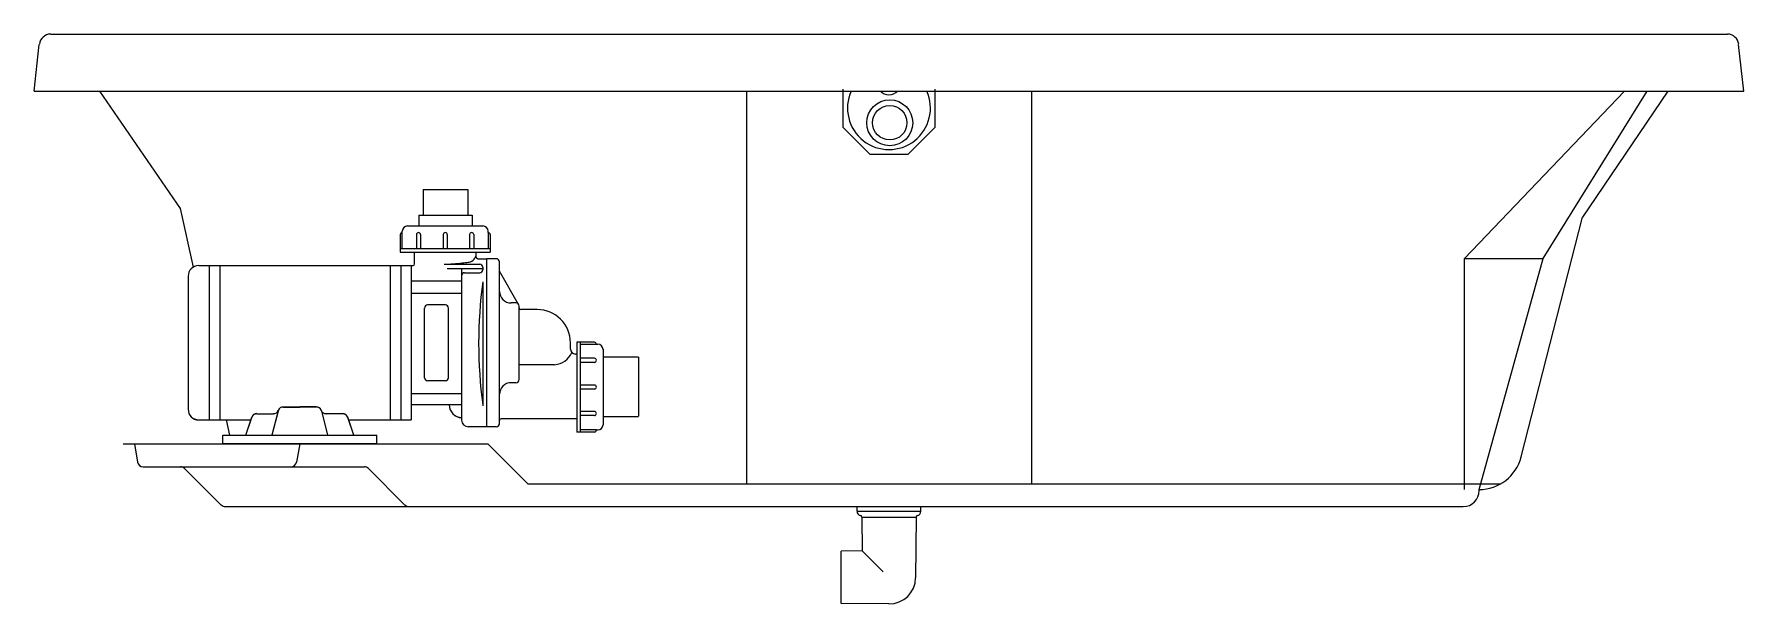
# Model space of a CAD drawing. Header units: millimetres. Extents: x -1266.86 to -1265.36, y 2207.44 to 2207.94.
import ezdxf

# ---------------------------------------------------------------- set-up
doc = ezdxf.new("R2010")
doc.units = ezdxf.units.MM
doc.header["$LTSCALE"] = 10
doc.layers.add('jacuzzi', color=1, linetype='Continuous')

msp = doc.modelspace()

# ---------------------------------------------------------------- linework, layer by layer
at = {"layer": 'jacuzzi'}
for p, q in [((-1266.8641, 2207.8866), (-1266.8596, 2207.9276)), ((-1266.8496, 2207.9366), (-1265.3785, 2207.9366)), ((-1265.3641, 2207.8866), (-1265.3686, 2207.9276)), ((-1266.8641, 2207.8866), (-1265.3641, 2207.8866)), ((-1266.8067, 2207.8866), (-1266.7359, 2207.7835)), ((-1266.2391, 2207.8866), (-1266.2391, 2207.5416)), ((-1265.9891, 2207.8866), (-1265.9891, 2207.5416)), ((-1265.609, 2207.7394), (-1265.4688, 2207.8866)), ((-1265.5401, 2207.7394), (-1265.449, 2207.8866)), ((-1265.4308, 2207.8866), (-1265.5057, 2207.7758)), ((-1266.7359, 2207.7835), (-1266.7246, 2207.7319)), ((-1265.5594, 2207.5652), (-1265.5057, 2207.7758)), ((-1265.609, 2207.5366), (-1265.609, 2207.7394)), ((-1265.609, 2207.7394), (-1265.5401, 2207.7394)), ((-1265.5964, 2207.5366), (-1265.5401, 2207.7394)), ((-1266.6955, 2207.5978), (-1266.6926, 2207.5844)), ((-1266.7861, 2207.5766), (-1266.4661, 2207.5766)), ((-1266.7761, 2207.5766), (-1266.7733, 2207.5607)), ((-1266.6311, 2207.5766), (-1266.6339, 2207.5607)), ((-1266.4661, 2207.5766), (-1266.4311, 2207.5416)), ((-1266.7684, 2207.5566), (-1266.5744, 2207.5566)), ((-1266.7321, 2207.5551), (-1266.7001, 2207.523)), ((-1266.5709, 2207.5551), (-1266.5388, 2207.523)), ((-1266.4311, 2207.5416), (-1265.5774, 2207.5416)), ((-1265.5963, 2207.5356), (-1265.5963, 2207.5366)), ((-1266.6965, 2207.5216), (-1266.1421, 2207.5216)), ((-1266.1421, 2207.5216), (-1265.6103, 2207.5216)), ((-1266.1421, 2207.5175), (-1266.1421, 2207.5216)), ((-1266.0861, 2207.5175), (-1266.0861, 2207.5216)), ((-1266.1421, 2207.5175), (-1266.0861, 2207.5175)), ((-1266.1378, 2207.5122), (-1266.1376, 2207.4827)), ((-1266.1378, 2207.5122), (-1266.0903, 2207.5122)), ((-1266.0903, 2207.5122), (-1266.0907, 2207.4591)), ((-1266.1376, 2207.4827), (-1266.1561, 2207.4826)), ((-1266.1561, 2207.4806), (-1266.1561, 2207.4826)), ((-1266.1561, 2207.4379), (-1266.1561, 2207.4811)), ((-1266.1376, 2207.4827), (-1266.1193, 2207.4644)), ((-1266.1561, 2207.4366), (-1266.1561, 2207.4384)), ((-1266.1141, 2207.4362), (-1266.1561, 2207.4366))]:
    msp.add_line(p, q, dxfattribs=at)
at = {"layer": 'jacuzzi', "linetype": 'Continuous'}
for p, q in [((-1266.5228, 2207.8), (-1266.4836, 2207.8)), ((-1266.5266, 2207.7777), (-1266.4798, 2207.7777)), ((-1266.5411, 2207.7624), (-1266.5411, 2207.7636)), ((-1266.5411, 2207.7623), (-1266.5411, 2207.7636)), ((-1266.5411, 2207.7482), (-1266.5411, 2207.7623)), ((-1266.5366, 2207.7681), (-1266.4703, 2207.7681)), ((-1266.4658, 2207.7624), (-1266.4658, 2207.7636)), ((-1266.4658, 2207.7623), (-1266.4658, 2207.7636)), ((-1266.4658, 2207.7623), (-1266.4658, 2207.7482)), ((-1266.5429, 2207.7482), (-1266.464, 2207.7482)), ((-1266.5429, 2207.7452), (-1266.464, 2207.7452)), ((-1266.5303, 2207.7347), (-1266.5303, 2207.7452)), ((-1266.4763, 2207.7408), (-1266.4763, 2207.7452)), ((-1266.7197, 2207.7333), (-1266.5317, 2207.7333)), ((-1266.7105, 2207.7333), (-1266.7105, 2207.5978)), ((-1266.7105, 2207.7333), (-1266.7105, 2207.5977)), ((-1266.7012, 2207.7333), (-1266.7012, 2207.5978)), ((-1266.7012, 2207.7333), (-1266.7012, 2207.5977)), ((-1266.5517, 2207.7333), (-1266.5517, 2207.5977)), ((-1266.5424, 2207.7333), (-1266.5424, 2207.5977)), ((-1266.5332, 2207.7333), (-1266.5332, 2207.611)), ((-1266.5332, 2207.7313), (-1266.5332, 2207.6109)), ((-1266.5045, 2207.7344), (-1266.4731, 2207.7344)), ((-1266.5018, 2207.7306), (-1266.4705, 2207.7306)), ((-1266.4749, 2207.7393), (-1266.4669, 2207.7393)), ((-1266.4749, 2207.7393), (-1266.4669, 2207.7393)), ((-1266.4705, 2207.7318), (-1266.4705, 2207.7297)), ((-1266.4705, 2207.7318), (-1266.4705, 2207.7296)), ((-1266.4669, 2207.5916), (-1266.4669, 2207.7393)), ((-1266.4669, 2207.5916), (-1266.4669, 2207.7393)), ((-1266.4586, 2207.7393), (-1266.4669, 2207.7393)), ((-1266.4558, 2207.5944), (-1266.4558, 2207.7365)), ((-1266.729, 2207.724), (-1266.729, 2207.6071)), ((-1266.729, 2207.724), (-1266.729, 2207.607)), ((-1266.5332, 2207.7199), (-1266.4891, 2207.7199)), ((-1266.4865, 2207.727), (-1266.4731, 2207.727)), ((-1266.4705, 2207.718), (-1266.4705, 2207.6101)), ((-1266.439, 2207.6991), (-1266.4558, 2207.7283)), ((-1266.5332, 2207.7091), (-1266.4891, 2207.7091)), ((-1266.4414, 2207.7005), (-1266.4457, 2207.7005)), ((-1266.5217, 2207.6348), (-1266.5217, 2207.696)), ((-1266.5033, 2207.6988), (-1266.5189, 2207.6988)), ((-1266.5005, 2207.6348), (-1266.5005, 2207.696)), ((-1266.4386, 2207.6332), (-1266.4386, 2207.6977)), ((-1266.4228, 2207.6947), (-1266.4372, 2207.6947)), ((-1266.3935, 2207.66), (-1266.3935, 2207.6655)), ((-1266.3886, 2207.6556), (-1266.3891, 2207.6556)), ((-1266.3879, 2207.666), (-1266.3879, 2207.5871)), ((-1266.3849, 2207.666), (-1266.3849, 2207.5871)), ((-1266.3849, 2207.6642), (-1266.3695, 2207.6642)), ((-1266.365, 2207.6598), (-1266.365, 2207.5935)), ((-1266.365, 2207.6597), (-1266.365, 2207.5934)), ((-1266.4075, 2207.6462), (-1266.4386, 2207.6462)), ((-1266.334, 2207.6528), (-1266.365, 2207.6528)), ((-1266.334, 2207.6528), (-1266.365, 2207.6528)), ((-1266.334, 2207.6528), (-1266.334, 2207.6009)), ((-1266.334, 2207.6528), (-1266.334, 2207.6046)), ((-1266.5033, 2207.632), (-1266.5189, 2207.632)), ((-1266.4414, 2207.6304), (-1266.4457, 2207.6304)), ((-1266.5332, 2207.6209), (-1266.4891, 2207.6209)), ((-1266.5332, 2207.6209), (-1266.5332, 2207.611)), ((-1266.5332, 2207.6209), (-1266.5332, 2207.6109)), ((-1266.4891, 2207.611), (-1266.5332, 2207.611)), ((-1266.5332, 2207.611), (-1266.5332, 2207.5978)), ((-1266.5332, 2207.6109), (-1266.5332, 2207.5977)), ((-1266.4891, 2207.6209), (-1266.4891, 2207.611)), ((-1266.4891, 2207.6209), (-1266.4891, 2207.6109)), ((-1266.7197, 2207.5978), (-1266.674, 2207.5978)), ((-1266.7197, 2207.5977), (-1266.674, 2207.5977)), ((-1266.6784, 2207.5844), (-1266.6732, 2207.6001)), ((-1266.6784, 2207.5844), (-1266.6732, 2207.6)), ((-1266.6688, 2207.6032), (-1266.6542, 2207.6032)), ((-1266.6688, 2207.6032), (-1266.6542, 2207.6032)), ((-1266.6501, 2207.6056), (-1266.6556, 2207.5844)), ((-1266.6501, 2207.6055), (-1266.6556, 2207.5844)), ((-1266.6456, 2207.6091), (-1266.6311, 2207.6091)), ((-1266.6456, 2207.609), (-1266.6311, 2207.609)), ((-1266.6166, 2207.6091), (-1266.6311, 2207.6091)), ((-1266.6166, 2207.609), (-1266.6311, 2207.609)), ((-1266.6121, 2207.6056), (-1266.6066, 2207.5844)), ((-1266.6121, 2207.6055), (-1266.6066, 2207.5844)), ((-1266.5934, 2207.6032), (-1266.608, 2207.6032)), ((-1266.5934, 2207.6032), (-1266.608, 2207.6032)), ((-1266.5837, 2207.5844), (-1266.589, 2207.6001)), ((-1266.5837, 2207.5844), (-1266.589, 2207.6)), ((-1266.5882, 2207.5977), (-1266.5332, 2207.5977)), ((-1266.4891, 2207.5996), (-1266.4891, 2207.5975)), ((-1266.4891, 2207.5996), (-1266.4891, 2207.5975)), ((-1266.3879, 2207.5987), (-1266.4544, 2207.5987)), ((-1266.334, 2207.6004), (-1266.365, 2207.6004)), ((-1266.334, 2207.6083), (-1266.334, 2207.6046)), ((-1266.334, 2207.6046), (-1266.334, 2207.6009)), ((-1266.6987, 2207.5844), (-1266.5635, 2207.5844)), ((-1266.6987, 2207.5844), (-1266.5635, 2207.5844)), ((-1266.6987, 2207.5766), (-1266.6987, 2207.5844)), ((-1266.6987, 2207.5766), (-1266.6987, 2207.5844)), ((-1266.5635, 2207.5766), (-1266.5635, 2207.5844)), ((-1266.5635, 2207.5766), (-1266.5635, 2207.5844)), ((-1266.4669, 2207.5916), (-1266.4832, 2207.5916)), ((-1266.4586, 2207.5916), (-1266.4669, 2207.5916)), ((-1266.3708, 2207.5889), (-1266.3849, 2207.5889)), ((-1266.3708, 2207.589), (-1266.3695, 2207.589)), ((-1266.3708, 2207.5889), (-1266.3695, 2207.5889)), ((-1266.5635, 2207.5766), (-1266.6987, 2207.5766)), ((-1266.5635, 2207.5766), (-1266.6987, 2207.5766))]:
    msp.add_line(p, q, dxfattribs=at)
at = {"layer": 'jacuzzi'}
for points in [[(-1266.1546, 2207.8883), (-1266.1546, 2207.8548), (-1266.1308, 2207.8311), (-1266.1304, 2207.8311)], [(-1266.1308, 2207.8311), (-1266.0973, 2207.8311), (-1266.0736, 2207.8548), (-1266.0736, 2207.8883)]]:
    msp.add_lwpolyline(points, dxfattribs=at)
at = {"layer": 'jacuzzi', "linetype": 'Continuous'}
for points in [[(-1266.5228, 2207.8), (-1266.5228, 2207.7777)], [(-1266.4836, 2207.8), (-1266.4836, 2207.7777)], [(-1266.5266, 2207.7777), (-1266.5266, 2207.7681)], [(-1266.4798, 2207.7777), (-1266.4798, 2207.7681)], [(-1266.5429, 2207.7605), (-1266.5429, 2207.7452)], [(-1266.5287, 2207.7605), (-1266.5287, 2207.7482)], [(-1266.5251, 2207.7605), (-1266.5251, 2207.7482)], [(-1266.5052, 2207.7605), (-1266.5052, 2207.7482)], [(-1266.5016, 2207.7605), (-1266.5016, 2207.7482)], [(-1266.482, 2207.7605), (-1266.482, 2207.7482)], [(-1266.4784, 2207.7605), (-1266.4784, 2207.7482)], [(-1266.464, 2207.7605), (-1266.464, 2207.7452)], [(-1266.4891, 2207.7306), (-1266.4891, 2207.6209)], [(-1266.3726, 2207.666), (-1266.3879, 2207.666)], [(-1266.3726, 2207.6519), (-1266.3849, 2207.6519)], [(-1266.3726, 2207.6483), (-1266.3849, 2207.6483)], [(-1266.3726, 2207.6284), (-1266.3849, 2207.6284)], [(-1266.4891, 2207.611), (-1266.4891, 2207.6061), (-1266.4891, 2207.5996)], [(-1266.4891, 2207.6109), (-1266.4891, 2207.6061), (-1266.4891, 2207.5996)], [(-1266.3726, 2207.6248), (-1266.3849, 2207.6248)], [(-1266.3726, 2207.6052), (-1266.3849, 2207.6052)], [(-1266.3726, 2207.6016), (-1266.3849, 2207.6016)], [(-1266.3726, 2207.5871), (-1266.3879, 2207.5871)]]:
    msp.add_lwpolyline(points, dxfattribs=at)
msp.add_lwpolyline([(-1266.5045, 2207.7344, 0.008376), (-1266.4965, 2207.7349, 0.008376), (-1266.4886, 2207.7356, 0.00574), (-1266.4832, 2207.7362, 0.000724), (-1266.4825, 2207.7363)], format="xyb", dxfattribs=at)
at = {"layer": 'jacuzzi'}
for radius in [0.0202, 0.0151]:
    msp.add_circle((-1266.1134, 2207.8587), radius, dxfattribs=at)
for centre, radius, start, end in [((-1266.8496, 2207.9266), 0.01, 90, 173.7238), ((-1265.3785, 2207.9266), 0.01, 6.2762, 90), ((-1266.1141, 2207.8716), 0.0364, 155.6879, 24.3121), ((-1266.1141, 2207.8939), 0.0105, 224.0578, 315.9422), ((-1265.5963, 2207.5746), 0.038, 270, 345.6797), ((-1265.5963, 2207.5746), 0.038, 270, 345.6797), ((-1266.7684, 2207.5616), 0.005, 190.0406, 270), ((-1266.7357, 2207.5516), 0.005, 45, 90), ((-1266.6388, 2207.5616), 0.005, 270, 349.9594), ((-1266.5744, 2207.5516), 0.005, 45, 90), ((-1265.6103, 2207.5356), 0.014, 270, 0), ((-1266.6965, 2207.5266), 0.005, 225, 270), ((-1266.5353, 2207.5266), 0.005, 225, 270), ((-1266.1382, 2207.5175), 0.0039, 180, 257.8805), ((-1266.1393, 2207.5122), 0.0015, 0.5, 77.8805), ((-1266.0888, 2207.5122), 0.0015, 102.1195, 179.5), ((-1266.09, 2207.5175), 0.0039, 282.1195, 0), ((-1266.1139, 2207.4593), 0.0232, 269.5, 359.5)]:
    msp.add_arc(centre, radius, start, end, dxfattribs=at)
at = {"layer": 'jacuzzi', "linetype": 'Continuous'}
for centre, radius, start, end in [((-1266.5411, 2207.7605), 0.0018, 90, 180), ((-1266.5366, 2207.7636), 0.0045, 90, 180), ((-1266.5269, 2207.7605), 0.0018, 0, 180), ((-1266.5034, 2207.7605), 0.0018, 0, 180), ((-1266.4802, 2207.7605), 0.0018, 0, 180), ((-1266.4703, 2207.7636), 0.0045, 0, 90), ((-1266.4658, 2207.7605), 0.0018, 0, 90), ((-1266.7197, 2207.724), 0.00928, 90, 180), ((-1266.7197, 2207.724), 0.00928, 90, 180), ((-1266.5317, 2207.7347), 0.00141, 270, 0), ((-1266.4841, 2207.7441), 0.00798, 273.3278, 346.1608), ((-1266.4749, 2207.7408), 0.00141, 180, 270), ((-1266.4749, 2207.7407), 0.00141, 180, 270), ((-1266.4731, 2207.7318), 0.00261, 0, 90), ((-1266.4586, 2207.7365), 0.00279, 0, 90), ((-1266.4865, 2207.7244), 0.00261, 90, 180), ((-1266.0673, 2207.665), 0.4068, 172.3703, 187.6297), ((-1266.0673, 2207.665), 0.4068, 172.3703, 187.6297), ((-1266.4731, 2207.7296), 0.00261, 270, 0), ((-1266.4457, 2207.7106), 0.0101, 180, 270), ((-1266.4414, 2207.6977), 0.00279, 0, 90), ((-1266.5189, 2207.696), 0.00278, 90, 180), ((-1266.5033, 2207.696), 0.00278, 0, 90), ((-1266.4372, 2207.6961), 0.00142, 180, 270), ((-1266.4228, 2207.6655), 0.0292, 0, 90), ((-1266.4087, 2207.6641), 0.0179, 273.8645, 336.2532), ((-1266.3891, 2207.66), 0.00441, 180, 270), ((-1266.3886, 2207.6563), 0.000743, 270, 345.1417), ((-1266.3726, 2207.6642), 0.0018, 0, 90), ((-1266.3695, 2207.6597), 0.0045, 0, 90), ((-1266.3726, 2207.6501), 0.0018, 270, 90), ((-1266.5189, 2207.6348), 0.00278, 180, 270), ((-1266.5033, 2207.6348), 0.00278, 270, 0), ((-1266.4457, 2207.6203), 0.0101, 90, 180), ((-1266.4414, 2207.6332), 0.00279, 270, 0), ((-1266.3726, 2207.6266), 0.0018, 270, 90), ((-1266.4886, 2207.611), 0.0113, 180, 267.6128), ((-1266.4886, 2207.6109), 0.0113, 180, 267.6128), ((-1266.7197, 2207.6071), 0.00928, 180, 270), ((-1266.7197, 2207.607), 0.00928, 180, 270), ((-1266.6688, 2207.5986), 0.00464, 90, 161.6055), ((-1266.6688, 2207.5985), 0.00464, 90, 161.6055), ((-1266.6542, 2207.6079), 0.00464, 270, 338.1026), ((-1266.6542, 2207.6078), 0.00464, 270, 338.1026), ((-1266.6456, 2207.6044), 0.00464, 90, 158.1026), ((-1266.6456, 2207.6044), 0.00464, 90, 158.1026), ((-1266.6166, 2207.6044), 0.00464, 21.8974, 90), ((-1266.6166, 2207.6044), 0.00464, 21.8974, 90), ((-1266.608, 2207.6079), 0.00464, 201.8974, 270), ((-1266.608, 2207.6078), 0.00464, 201.8974, 270), ((-1266.5934, 2207.5986), 0.00464, 18.3945, 90), ((-1266.5934, 2207.5985), 0.00464, 18.3945, 90), ((-1266.4832, 2207.5975), 0.00585, 180, 270), ((-1266.4832, 2207.5975), 0.00585, 180, 270), ((-1266.4544, 2207.5973), 0.00142, 90, 180), ((-1266.3726, 2207.6034), 0.0018, 270, 90), ((-1266.4586, 2207.5944), 0.00279, 270, 0), ((-1266.3726, 2207.5889), 0.0018, 270, 0), ((-1266.3695, 2207.5934), 0.0045, 270, 0)]:
    msp.add_arc(centre, radius, start, end, dxfattribs=at)

doc.saveas('drawing.dxf')
